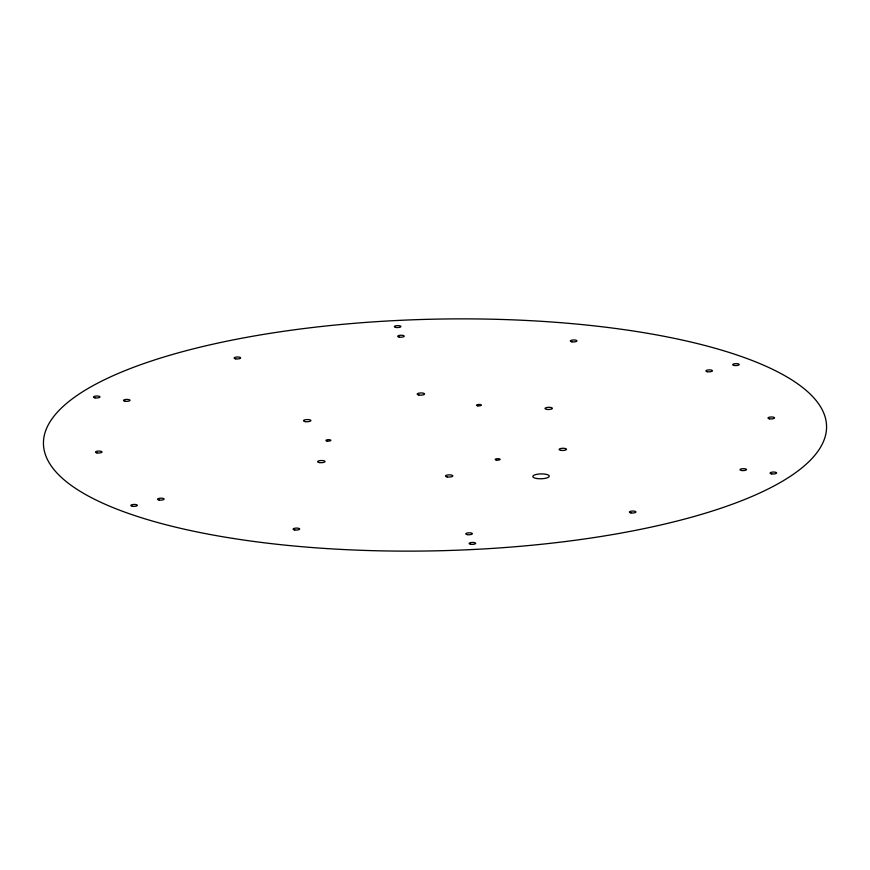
<?xml version="1.0" encoding="UTF-8"?>
<svg xmlns="http://www.w3.org/2000/svg" width="870" height="870" viewBox="0 0 870 870"><rect width="100%" height="100%" fill="white"/><g stroke="black" fill="none" stroke-linecap="round" stroke-linejoin="round"><path stroke-width="1.3" d="M233.127 538.443A391.652 115.819 -1.3 0 0 826.5 428.986A391.652 115.819 -1.3 0 0 245.373 337.571A391.652 115.819 -1.3 0 0 233.127 538.443M319.399 462.579A3.708 1.098 -1.3 0 0 325.021 461.535A3.708 1.098 -1.3 0 0 319.518 460.676A3.708 1.098 -1.3 0 0 319.399 462.579M447.137 476.923A3.708 1.098 -1.3 0 0 452.835 475.923A3.708 1.098 -1.3 0 0 447.408 475.02A3.708 1.098 -1.3 0 0 447.137 476.923M560.976 450.355A3.708 1.098 -1.3 0 0 566.522 449.279A3.708 1.098 -1.3 0 0 560.932 448.452A3.708 1.098 -1.3 0 0 560.976 450.355M546.773 409.378A3.708 1.098 -1.3 0 0 552.396 408.345A3.708 1.098 -1.3 0 0 546.882 407.475A3.708 1.098 -1.3 0 0 546.773 409.378M418.883 395.013A3.708 1.098 -1.3 0 0 424.582 394.012A3.708 1.098 -1.3 0 0 419.155 393.109A3.708 1.098 -1.3 0 0 418.883 395.013M305.359 421.635A3.708 1.098 -1.3 0 0 310.905 420.558A3.708 1.098 -1.3 0 0 305.316 419.731A3.708 1.098 -1.3 0 0 305.359 421.635M132.37 506.275A3.295 0.979 -1.3 0 0 137.373 505.35A3.295 0.979 -1.3 0 0 132.479 504.589A3.295 0.979 -1.3 0 0 132.37 506.275M470.616 544.272A3.295 0.979 -1.3 0 0 475.683 543.38A3.295 0.979 -1.3 0 0 470.855 542.575A3.295 0.979 -1.3 0 0 470.616 544.272M771.679 473.889A3.295 0.979 -1.3 0 0 776.616 472.932A3.295 0.979 -1.3 0 0 771.646 472.203A3.295 0.979 -1.3 0 0 771.679 473.889M734.226 365.465A3.295 0.979 -1.3 0 0 739.228 364.541A3.295 0.979 -1.3 0 0 734.334 363.78A3.295 0.979 -1.3 0 0 734.226 365.465M395.85 327.446A3.295 0.979 -1.3 0 0 400.907 326.554A3.295 0.979 -1.3 0 0 396.089 325.75A3.295 0.979 -1.3 0 0 395.85 327.446M95.058 397.873A3.295 0.979 -1.3 0 0 99.985 396.916A3.295 0.979 -1.3 0 0 95.026 396.187A3.295 0.979 -1.3 0 0 95.058 397.873M496.389 460.078A2.469 0.729 -1.3 0 0 500.141 459.382A2.469 0.729 -1.3 0 0 496.465 458.805A2.469 0.729 -1.3 0 0 496.389 460.078M477.728 405.833A2.469 0.729 -1.3 0 0 481.425 405.115A2.469 0.729 -1.3 0 0 477.706 404.572A2.469 0.729 -1.3 0 0 477.728 405.833M327.055 441.046A2.469 0.729 -1.3 0 0 330.85 440.383A2.469 0.729 -1.3 0 0 327.24 439.774A2.469 0.729 -1.3 0 0 327.055 441.046M159.123 500.022A3.295 0.979 -1.3 0 0 164.115 499.097A3.295 0.979 -1.3 0 0 159.221 498.325A3.295 0.979 -1.3 0 0 159.123 500.022M294.734 529.95A3.295 0.979 -1.3 0 0 299.671 528.993A3.295 0.979 -1.3 0 0 294.702 528.253A3.295 0.979 -1.3 0 0 294.734 529.95M467.299 534.637A3.295 0.979 -1.3 0 0 472.356 533.745A3.295 0.979 -1.3 0 0 467.538 532.94A3.295 0.979 -1.3 0 0 467.299 534.637M630.935 512.898A3.295 0.979 -1.3 0 0 635.926 511.973A3.295 0.979 -1.3 0 0 631.033 511.201A3.295 0.979 -1.3 0 0 630.935 512.898M741.61 470.507A3.295 0.979 -1.3 0 0 746.536 469.561A3.295 0.979 -1.3 0 0 741.577 468.821A3.295 0.979 -1.3 0 0 741.61 470.507M769.493 418.818A3.295 0.979 -1.3 0 0 774.55 417.926A3.295 0.979 -1.3 0 0 769.732 417.121A3.295 0.979 -1.3 0 0 769.493 418.818M707.473 371.729A3.295 0.979 -1.3 0 0 712.476 370.805A3.295 0.979 -1.3 0 0 707.582 370.033A3.295 0.979 -1.3 0 0 707.473 371.729M571.992 341.823A3.295 0.979 -1.3 0 0 576.93 340.866A3.295 0.979 -1.3 0 0 571.96 340.126A3.295 0.979 -1.3 0 0 571.992 341.823M399.167 337.081A3.295 0.979 -1.3 0 0 404.235 336.201A3.295 0.979 -1.3 0 0 399.406 335.396A3.295 0.979 -1.3 0 0 399.167 337.081M235.672 358.853A3.295 0.979 -1.3 0 0 240.664 357.929A3.295 0.979 -1.3 0 0 235.77 357.157A3.295 0.979 -1.3 0 0 235.672 358.853M125.128 401.255A3.295 0.979 -1.3 0 0 130.054 400.298A3.295 0.979 -1.3 0 0 125.095 399.558A3.295 0.979 -1.3 0 0 125.128 401.255M96.972 452.9A3.295 0.979 -1.3 0 0 102.029 452.008A3.295 0.979 -1.3 0 0 97.212 451.204A3.295 0.979 -1.3 0 0 96.972 452.9M536.801 478.511A8.243 2.436 -1.3 0 0 549.285 476.205A8.243 2.436 -1.3 0 0 537.051 474.28A8.243 2.436 -1.3 0 0 536.801 478.511"/></g></svg>
